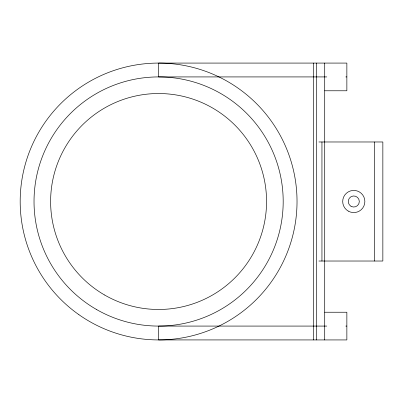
<?xml version="1.0" encoding="UTF-8"?>
<svg xmlns="http://www.w3.org/2000/svg" width="403" height="403" viewBox="0 0 403 403"><rect width="100%" height="100%" fill="white"/><g stroke="black" fill="none" stroke-linecap="round" stroke-linejoin="round"><path stroke-width="0.6" d="M326.793 76.923L158.606 76.923L158.606 63.08L346.862 63.08L346.862 90.776L324.712 90.776M345.794 76.923L346.862 76.923M318.889 141.977L382.85 141.977L382.85 261.023L318.889 261.023M324.712 312.239L346.862 312.239L346.862 339.936L158.606 339.92L158.606 326.077L326.793 326.077M345.794 326.077L346.862 326.077M374.543 141.977L374.543 261.023M324.712 63.075L324.712 339.92M321.947 141.977L321.947 261.023M316.405 63.08L316.405 339.92M313.64 63.075L313.64 339.92M348.242 211.091A11.072 11.072 0 0 0 364.856 201.5A11.072 11.072 0 0 0 348.242 191.909A11.072 11.072 0 0 0 348.242 211.091M351.013 206.296A5.536 5.536 0 0 0 359.32 201.5A5.536 5.536 0 0 0 351.013 196.704A5.536 5.536 0 0 0 351.013 206.296M78.902 314.672A138.42 138.42 0 0 0 296.467 213.938A138.42 138.42 0 0 0 100.448 75.89A138.42 138.42 0 0 0 78.902 314.672M104.604 295.006A107.969 107.969 0 0 0 266.559 201.5A107.969 107.969 0 0 0 104.604 107.994A107.969 107.969 0 0 0 104.604 295.006M96.317 309.388A124.577 124.577 0 0 0 283.188 201.5A124.577 124.577 0 0 0 96.317 93.612A124.577 124.577 0 0 0 96.317 309.388"/></g></svg>
